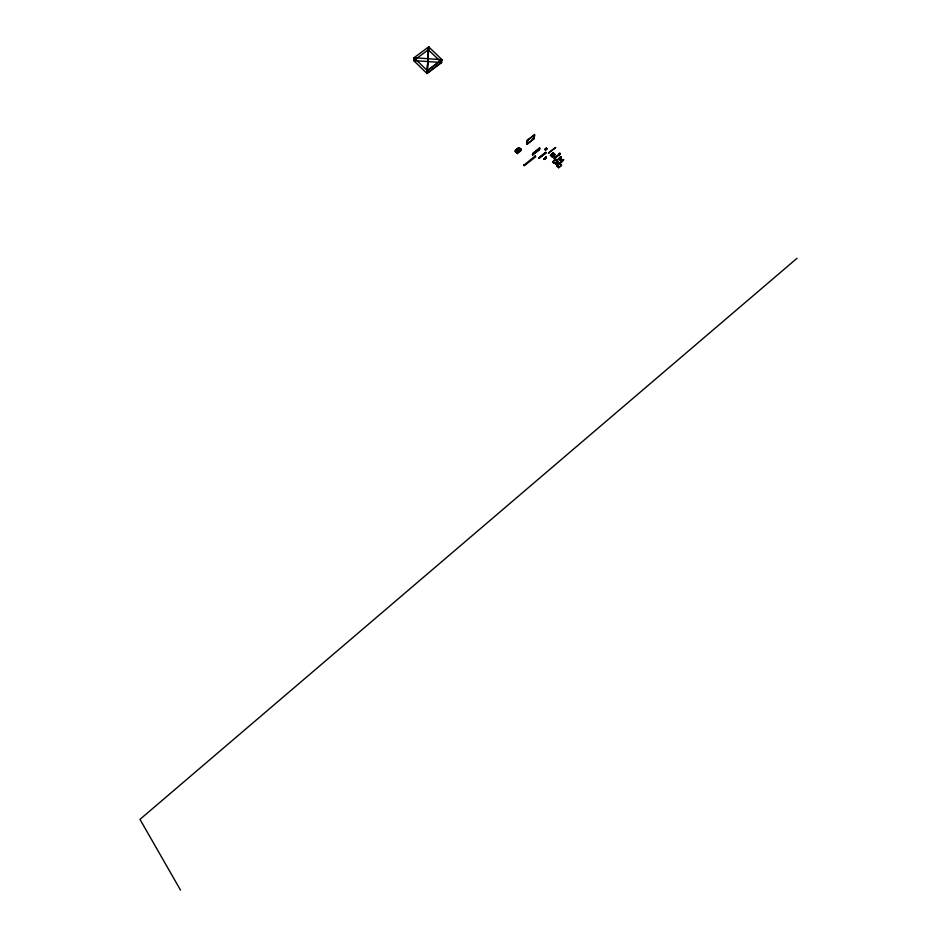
<?xml version="1.0" encoding="UTF-8"?>
<svg xmlns="http://www.w3.org/2000/svg" width="937" height="937" viewBox="0 0 937 937"><rect width="100%" height="100%" fill="white"/><g stroke="black" fill="none" stroke-linecap="round" stroke-linejoin="round"><path stroke-width="1.41" d="M427.003 73.379L428.689 46.85L441.995 59.687L441.514 62.521L426.979 73.496L413.721 60.6L414.025 57.754L428.689 46.85M426.979 73.402L441.538 62.498L413.814 60.6L414.131 57.731L441.901 59.699L427.331 70.603L426.979 73.496M427.635 61.584L428.033 58.691M517.611 152.497L520.691 150.084L517.646 152.508L515.42 150.353L518.512 147.941L520.738 150.096L520.422 151.103L517.411 153.539L515.186 151.384L515.42 150.353L516.334 151.103L515.502 150.283L518.536 147.999M517.763 149.99L517.001 149.112M517.411 153.539L517.001 151.103L517.646 152.508M517.376 153.481L515.233 151.396L518.512 147.941L519.274 148.819L518.43 147.999L519.473 148.222M518.313 150.517L518.512 149.932L519.227 151.267M518.688 149.088L520.457 148.456L519.239 149.615L518.711 149.042L520.41 148.667M519.297 149.358L518.43 148.503M519.555 150.26L520.539 150.623M519.707 149.744L520.855 148.842L519.648 149.955L520.187 150.541L520.855 148.842M527.508 139.894L526.957 144.31L533.856 138.922L534.84 134.881L527.508 139.894L526.957 144.31M527.578 139.894L526.594 143.923L528.855 142.119M523.76 164.783L523.713 165.38L535.425 155.776M524.181 165.837L535.765 156.76M532.146 139.402L533.504 138.547L534.441 134.483L527.906 140.281M533.528 138.336L533.832 138.863L526.922 144.239M539.173 149.299L539.489 147.999L539.501 149.615L532.673 155.027L532.649 153.422L539.618 148.046L532.977 153.797M532.673 155.027L532.907 153.586M535.355 155.706L535.296 156.303M538.787 157.99L545.767 152.298L538.787 157.99L546.095 152.954M539.185 158.376L546.166 152.684M546.915 148.62C542.336 152.473 549.176 146.477 545.943 149.803L546.365 148.444C542.019 151.911 548.485 145.856 545.615 149.487M545.533 149.416L546.084 149.487M546.365 148.081L546.845 148.913M545.732 157.393L543.952 159.021L545.884 157.51M546.212 157.838L546.271 157.24L544.21 159.278L546.353 157.311M546.283 157.931L545.732 157.369L543.8 158.915L544.35 159.442L546.283 157.931L544.292 159.349M548.356 152.872L555.524 147.566M548.754 153.258L548.906 152.766M552.361 157.029L550.429 155.343L552.069 153.879L553.228 152.942L555.067 154.71L553.135 153.036L554.985 154.804L553.908 155.647L552.069 153.844M550.441 155.319L552.502 156.502L552.268 157.123L553.849 155.882L551.94 154.148M553.779 155.917L554.13 154.828L551.998 153.914L553.228 152.942M552.666 161.984L555.653 159.325L561.497 165.439L558.616 167.723L557.128 166.282L557.808 165.439L554.833 162.57L554.142 163.425L552.666 161.984L555.653 159.325M555.664 157.287C555.922 155.155 552.807 159.489 555.594 156.877L556.074 157.334L554.903 158.294L554.364 157.709M554.446 157.779L555.664 156.62M558.909 154.71C544.268 165.474 566.299 150.236 558.511 154.664L559.799 153.223L560.267 154.078L559.729 153.492M555.594 156.538L555.922 157.662L556.063 157.006M554.142 163.425L554.833 162.57M556.508 161.937C557.972 159.29 555.653 164.397 556.637 161.176C556.355 161.937 556.965 163.741 556.637 161.176M558.733 154.874L555.735 157.018M556.777 162.558L557.281 161.105M559.084 159.196L559.822 159.899L559.377 158.142L558.136 159.419L560.736 156.549L560.08 158.4L560.83 159.114L559.893 158.552L560.185 157.498L560.631 159.267M558.429 159.712L561.029 156.83M557.878 164.291C558.475 161.644 559.084 166.317 558.101 163.506C557.667 161.246 560.537 164.209 558.101 163.506M560.021 159.747L559.565 157.99L560.267 158.833L559.822 159.899M557.128 166.282L557.808 165.439M558.803 163.565L559.014 162.78M560.08 158.4L560.736 156.549M558.78 164.362L559.002 163.577M560.83 159.114L560.373 157.346M558.616 167.723L561.603 165.053M560.748 162.406L561.04 161.351L563.652 159.817L561.052 162.687L560.923 160.25L561.895 160.684L561.603 161.738L561.111 160.098M561.134 161.269L561.919 159.466L562.399 161.094L561.919 159.466M561.052 162.687L561.696 160.836L560.923 160.25M561.603 161.738L562.505 160.192L561.731 159.618M562.399 161.094L563.348 159.524M545.873 149.733L546.693 148.76M543.882 158.95L545.943 156.912M797.024 258.284L139.976 819.36L180.536 890.15M561.345 161.632L563.652 159.817M558.639 154.382L559.869 153.293M558.511 154.664L559.799 153.563M560.349 153.762L559.061 154.851L558.581 154.394M558.136 159.419L559.67 158.212M559.284 159.044L559.893 158.552M544.772 149.557L546.447 148.151M548.789 152.954L555.723 147.577M532.942 153.762L539.888 148.386M532.275 154.64L539.583 149.615M519.25 149.569L520.457 148.456M441.995 59.687L427.319 70.662L414.025 57.754M413.791 60.577L428.35 49.696M560.631 158.037L560.431 158.622M561.474 160.543L562.212 161.246M555.43 156.924L556.004 157.603M555.547 159.723L561.497 165.439M554.727 162.968L557.702 165.826M552.771 161.597L554.259 163.026M557.234 165.896L558.721 167.325M428.314 49.778L441.608 62.533M518.278 148.983L520.492 151.138M428.666 46.932L427.295 70.568L428.713 46.932M557.983 163.823C558.581 164.795 559.131 161.457 557.983 163.823M520.023 148.749L520.656 150.154L520.023 148.749"/></g></svg>
